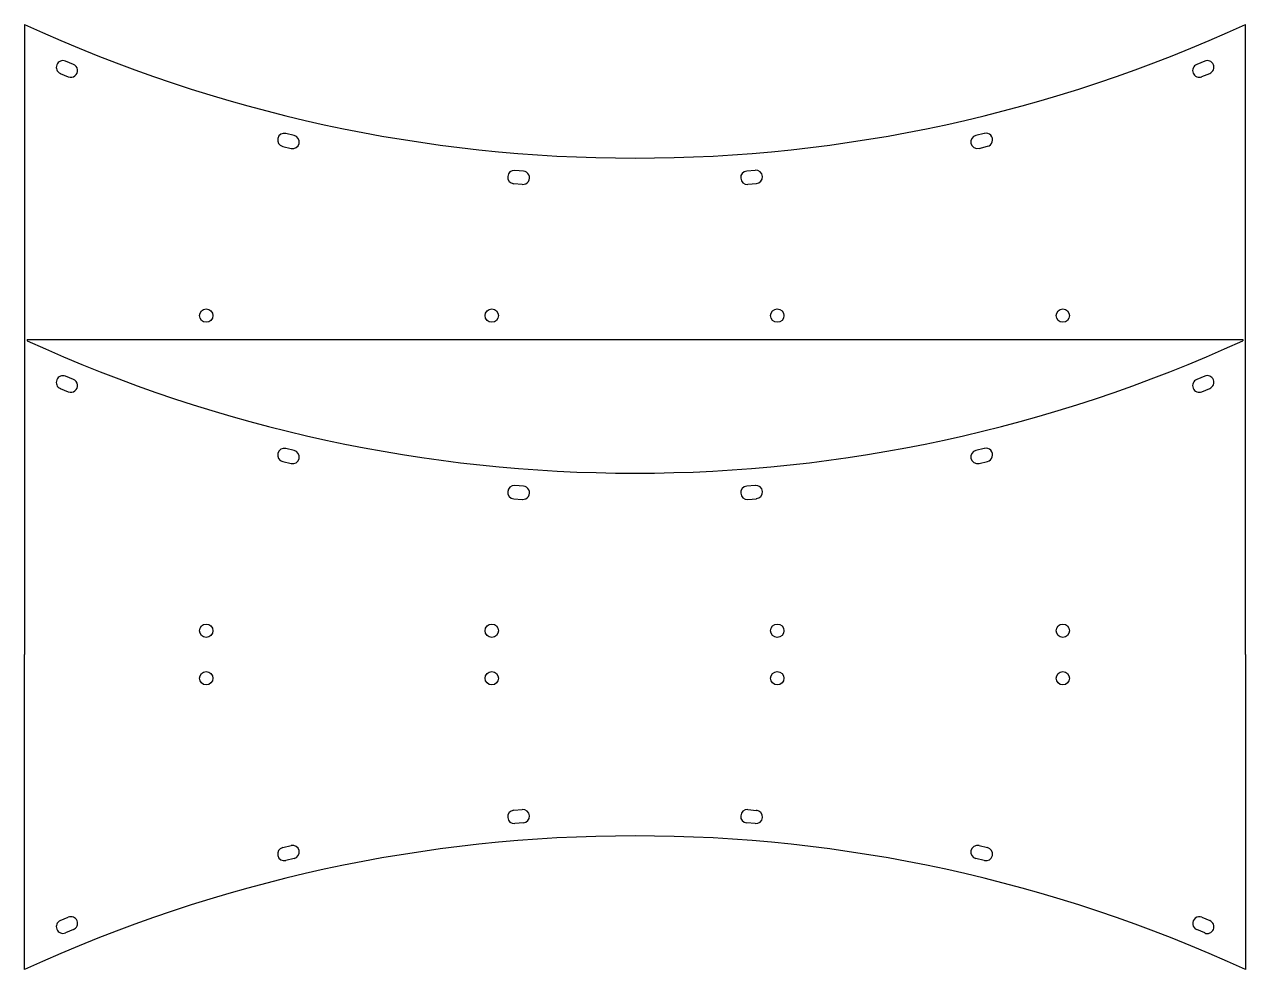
# Model space of a CAD drawing. Header units: millimetres. Extents: x 4525 to 5808, y -413 to 580.
import ezdxf

# ---------------------------------------------------------------- set-up
doc = ezdxf.new("R2010")
doc.units = ezdxf.units.MM

msp = doc.modelspace()

# ---------------------------------------------------------------- linework, layer by layer
for p, q in [((4525.3, 580), (4525.3, 249)), ((5808.3, 249), (5808.3, 580)), ((4576.7, 537.9), (4568.4, 541.4)), ((5765.4, 541.5), (5757, 538)), ((4563, 528.5), (4571.4, 525)), ((5762.3, 525.1), (5770.7, 528.5)), ((4808.7, 463.3), (4799.9, 465.4)), ((5533.8, 465.5), (5525, 463.4)), ((4796.7, 451.8), (4805.5, 449.7)), ((5528.3, 449.7), (5537.1, 451.9)), ((5049.5, 425.9), (5040.5, 426.6)), ((5293.2, 426.6), (5284.2, 425.9)), ((5039.4, 412.7), (5048.4, 412)), ((5285.3, 412), (5294.3, 412.7)), ((4525.3, 249), (4525.3, -82)), ((4528.3, 249), (5805.3, 249)), ((4528.3, 249), (4528.3, 247.6)), ((5805.3, 249), (5805.3, 247.6)), ((5808.3, -82), (5808.3, 249)), ((4576.7, 206.9), (4568.4, 210.4)), ((5765.4, 210.5), (5757, 207)), ((4563, 197.5), (4571.4, 194)), ((5762.3, 194.1), (5770.7, 197.5)), ((4808.7, 132.3), (4799.9, 134.4)), ((5533.8, 134.5), (5525, 132.4)), ((4796.7, 120.8), (4805.5, 118.7)), ((5528.3, 118.7), (5537.1, 120.9)), ((5049.5, 94.9), (5040.5, 95.6)), ((5293.2, 95.6), (5284.2, 94.9)), ((5039.4, 81.7), (5048.4, 81)), ((5285.3, 81), (5294.3, 81.7)), ((4525.3, -413), (4525.3, -82)), ((5808.3, -82), (5808.3, -413)), ((5039.4, -245.7), (5048.4, -245)), ((5285.3, -245), (5294.3, -245.8)), ((5049.5, -259), (5040.5, -259.7)), ((5293.2, -259.7), (5284.2, -259)), ((4796.7, -284.9), (4805.5, -282.8)), ((5528.3, -282.8), (5537.1, -284.9)), ((4808.7, -296.4), (4799.9, -298.5)), ((5533.8, -298.6), (5525, -296.4)), ((4563, -361.5), (4571.4, -358.1)), ((5762.3, -358.1), (5770.7, -361.6)), ((4576.7, -371), (4568.4, -374.5)), ((5765.4, -374.5), (5757, -371.1))]:
    msp.add_line(p, q)
for centre in [(4716.3, 274), (5016.3, 274), (5316.3, 274), (5616.3, 274), (4716.3, -57), (5016.3, -57), (5316.3, -57), (5616.3, -57), (4716.3, -107), (5016.3, -107), (5316.3, -107), (5616.3, -107)]:
    msp.add_circle(centre, 7)
for centre, radius, start, end in [((5166.8, 1974.5), 1535, 245.297, 294.703), ((4565.7, 534.9), 7, 67.503, 247.503), ((5768, 535), 7, 292.503, 112.503), ((4574.1, 531.5), 7, 247.503, 67.503), ((5759.7, 531.5), 7, 112.503, 292.503), ((4798.3, 458.6), 7, 76.503, 256.503), ((4807.1, 456.5), 7, 256.503, 76.503), ((5526.6, 456.6), 7, 103.503, 283.503), ((5535.5, 458.7), 7, 283.503, 103.503), ((5040, 419.6), 7, 85.503, 265.503), ((5049, 418.9), 7, 265.503, 85.503), ((5284.8, 418.9), 7, 94.503, 274.503), ((5293.8, 419.7), 7, 274.503, 94.503), ((5166.8, 1643.5), 1535, 245.4202, 294.5798), ((4565.7, 203.9), 7, 67.503, 247.503), ((4574.1, 200.5), 7, 247.503, 67.503), ((5759.7, 200.5), 7, 112.503, 292.503), ((5768, 204), 7, 292.503, 112.503), ((4798.3, 127.6), 7, 76.503, 256.503), ((4807.1, 125.5), 7, 256.503, 76.503), ((5526.6, 125.6), 7, 103.503, 283.503), ((5535.5, 127.7), 7, 283.503, 103.503), ((5040, 88.6), 7, 85.503, 265.503), ((5049, 87.9), 7, 265.503, 85.503), ((5284.8, 87.9), 7, 94.503, 274.503), ((5293.8, 88.7), 7, 274.503, 94.503), ((5040, -252.7), 7, 94.497, 274.497), ((5049, -252), 7, 274.497, 94.497), ((5284.8, -252), 7, 85.497, 265.497), ((5293.8, -252.7), 7, 265.497, 85.497), ((5166.8, -1807.6), 1535, 65.297, 114.703), ((4798.3, -291.7), 7, 103.497, 283.497), ((4807.1, -289.6), 7, 283.497, 103.497), ((5526.6, -289.6), 7, 76.497, 256.497), ((5535.5, -291.7), 7, 256.497, 76.497), ((4574.1, -364.5), 7, 292.497, 112.497), ((5759.7, -364.6), 7, 67.497, 247.497), ((4565.7, -368), 7, 112.497, 292.497), ((5768, -368.1), 7, 247.497, 67.497)]:
    msp.add_arc(centre, radius, start, end)

doc.saveas('drawing.dxf')
